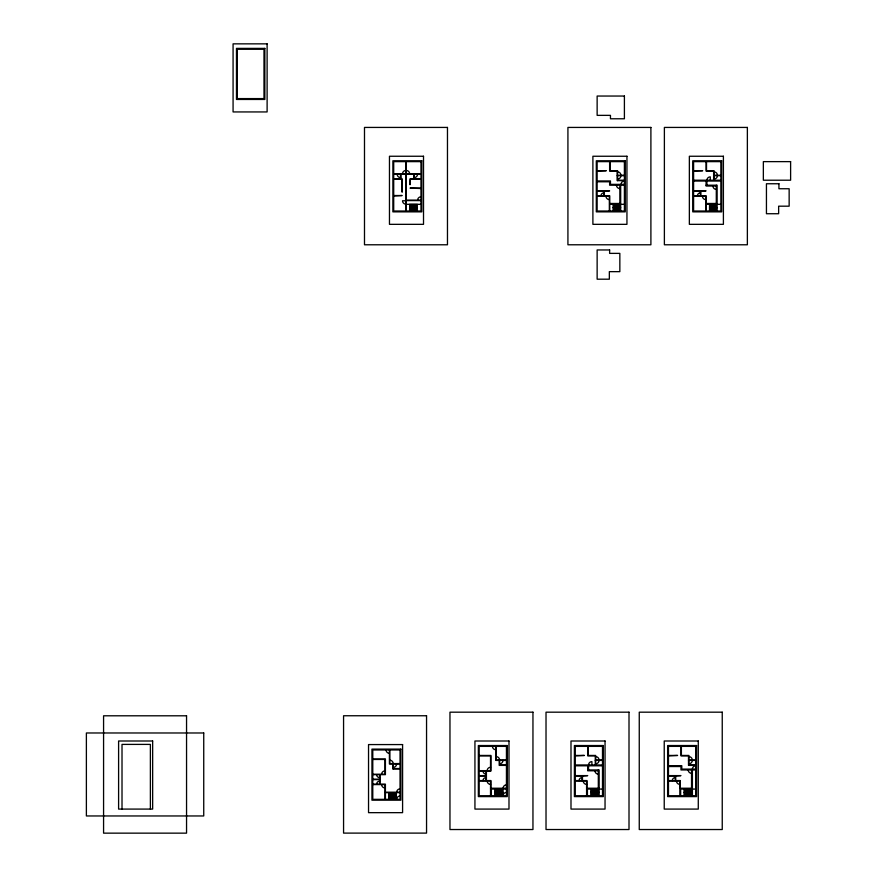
<?xml version="1.0" encoding="UTF-8"?>
<svg xmlns="http://www.w3.org/2000/svg" width="877" height="877" viewBox="0 0 877 877"><rect width="100%" height="100%" fill="white"/><g stroke="black" fill="none" stroke-linecap="round" stroke-linejoin="round"><path stroke-width="1.32" d="M392.94 797.39L391.833 797.675L392.94 797.949M597.138 170.708L606.27 170.708L597.138 171.136M693.597 170.708L702.729 170.708L693.597 171.136M393.707 173.821L405.865 173.821M406.292 173.821L420.971 173.821M393.707 174.249L405.865 174.249M406.292 174.249L420.971 174.249M624.402 175.247L617.594 175.247L617.594 170.708L610.052 170.708L610.052 161.631M720.861 175.247L714.053 175.247L714.053 170.708L706.511 170.708L706.511 161.631M617.167 175.674L624.402 175.674M713.626 175.674L720.861 175.674M393.707 178.798L400.515 178.798L400.515 174.249M400.942 178.798L402.137 178.798L402.137 192.184L401.71 179.226L393.707 179.226M413.736 178.798L410.019 178.798L410.019 184.74L410.447 179.226L420.971 179.226M420.971 178.798L414.163 178.798L414.163 174.249M617.594 180.213L624.402 180.213M693.597 180.213L720.861 180.213M624.402 180.64L617.167 180.64L617.167 171.136L609.625 171.136L609.625 161.631M597.138 180.947L610.458 180.947L610.458 184.367L624.402 184.367M693.597 181.046L720.861 181.046M597.138 181.78L609.625 181.78L609.625 185.2L624.402 185.2M706.084 185.2L717.134 185.2L717.134 211.017M716.301 186.034L706.084 186.034L706.084 181.046M420.971 188.095L410.019 188.095L420.971 188.522M597.138 190.857L609.625 190.857L604.374 191.285M693.597 190.857L706.084 190.857L700.833 191.285M597.138 191.285L603.946 191.285M693.597 191.285L700.405 191.285M393.707 195.527L402.137 195.527L393.707 195.966M597.138 195.834L609.767 195.834L609.767 211.017M693.597 195.834L706.226 195.834L706.226 211.017M597.138 196.262L609.34 196.262L609.34 211.017M693.597 196.262L705.799 196.262L705.799 211.017M406.292 200.164L420.971 200.164M406.292 200.592L420.971 200.592M405.865 200.778L402.51 200.778A3.355 3.355 0 0 0 405.865 204.133M609.767 203.475L619.842 203.475M706.226 203.475L716.301 203.475M406.292 204.319L420.971 204.319M609.767 204.319L624.402 204.319M706.226 204.319L720.861 204.319M409.647 207.663L417.244 207.663M613.078 207.663L620.675 207.663M709.537 207.663L717.134 207.663M479.182 755.448L490.956 755.448L490.956 771.069L479.182 771.069M575.235 755.448L584.367 755.448L575.235 755.886M668.471 755.448L677.603 755.448L668.471 755.886M479.182 755.886L490.528 755.886L490.528 770.642L479.182 770.642M372.78 759.033L385.409 759.033L385.409 774.654L372.78 774.654M372.78 759.46L385.409 759.46M506.446 759.997L496.229 759.997L496.229 746.371M602.499 759.997L595.691 759.997L595.691 755.448L588.149 755.448L588.149 746.371M695.735 759.997L688.927 759.997L688.927 755.448L681.385 755.448L681.385 746.371M506.446 760.425L495.801 760.425L495.801 746.371M595.264 760.425L602.499 760.425M688.5 760.425L695.735 760.425M400.044 763.571L389.837 763.571L389.837 749.956M400.044 763.999L389.41 763.999L389.41 749.956M499.638 764.963L506.446 764.963M575.235 764.963L602.499 764.963M688.927 764.963L695.735 764.963M506.446 765.391L499.21 765.391L499.21 760.425M695.735 765.391L688.5 765.391L688.5 755.886L680.958 755.886L680.958 746.371M668.471 765.698L681.791 765.698L681.791 769.107L695.735 769.107M575.235 765.796L602.499 765.796M668.471 766.531L680.958 766.531L680.958 769.951L695.735 769.951M393.236 768.537L400.044 768.537M400.044 768.965L392.808 768.965L392.808 763.999M587.722 769.951L599.155 769.951L599.155 795.768M598.311 770.784L587.722 770.784L587.722 765.796M372.78 774.227L384.981 774.227L384.981 759.46M479.182 775.608L485.99 775.608M575.235 775.608L587.722 775.608L582.481 776.035M668.471 775.608L680.958 775.608L675.718 776.035M479.182 776.035L485.99 776.035M575.235 776.035L582.043 776.035M668.471 776.035L675.279 776.035M372.78 779.193L379.598 779.193M372.78 779.62L379.598 779.62M479.182 780.574L490.956 780.574L490.956 788.226M575.235 780.574L587.009 780.574L587.009 788.226M668.471 780.574L680.245 780.574L680.245 788.226M479.182 781.001L490.528 781.001L490.528 795.768M575.235 781.001L586.581 781.001L586.581 795.768M668.471 781.001L679.818 781.001L679.818 795.768M372.78 784.159L385.409 784.159L385.409 799.342M372.78 784.586L384.981 784.586L384.981 799.342M490.528 788.226L506.446 788.226M586.581 788.226L599.155 788.226M679.818 788.226L692.391 788.226M506.446 789.07L491.361 789.07L491.361 795.768M602.499 789.07L587.426 789.07L587.426 795.768M695.735 789.07L680.662 789.07L680.662 795.768M385.409 792.216L400.044 792.216M494.716 792.413L503.091 792.413M590.769 792.413L599.155 792.413M684.005 792.413L692.391 792.413M385.409 792.644L400.044 792.644M388.719 795.998L396.327 795.998M392.94 797.675L396.327 797.675M716.301 185.2L716.29 211.017M715.446 204.319L715.446 211.017M714.602 204.319L714.602 211.017M714.053 175.674L714.053 180.213M713.626 180.213L713.626 171.136L706.084 171.136L706.084 161.631M713.757 204.319L713.757 211.017M712.913 204.319L712.913 211.017M712.069 204.319L712.069 211.017M711.225 204.319L711.225 211.017M710.381 204.319L710.381 211.017M710.271 180.213L710.271 176.858A3.355 3.355 0 0 0 706.917 180.213M709.537 204.319L709.537 211.017M706.917 181.046L706.917 185.2M700.833 190.857L700.833 195.834M700.405 190.857L700.405 195.834M692.391 769.951L692.391 795.768M691.547 769.951L691.547 788.226M691.46 789.07L691.46 795.768M690.528 789.07L690.528 795.768M689.596 789.07L689.596 795.768M688.927 760.425L688.927 765.391M688.664 789.07L688.664 795.768M687.732 789.07L687.732 795.768M686.801 789.07L686.801 795.768M685.869 789.07L685.869 795.768M684.937 789.07L684.937 795.768M684.005 789.07L684.005 795.768M675.718 775.608L675.718 780.574M675.279 775.608L675.279 780.574M620.675 185.2L620.675 211.017M619.842 185.2L619.831 211.017M618.987 204.319L618.987 211.017M618.142 204.319L618.142 211.017M617.594 175.674L617.594 180.64M617.298 204.319L617.298 211.017M616.454 204.319L616.454 211.017M615.61 204.319L615.61 211.017M614.766 204.319L614.766 211.017M613.922 204.319L613.922 211.017M613.078 204.319L613.078 211.017M604.374 190.857L604.374 195.834M603.946 190.857L603.946 195.834M598.311 769.951L598.311 788.226M598.224 789.07L598.224 795.768M597.292 789.07L597.292 795.768M596.36 789.07L596.36 795.768M595.691 760.425L595.691 764.963M595.428 789.07L595.428 795.768M595.264 764.963L595.264 755.886L587.722 755.886L587.722 746.371M594.496 789.07L594.496 795.768M593.565 789.07L593.565 795.768M592.633 789.07L592.633 795.768M591.909 764.963L591.909 761.609A3.355 3.355 0 0 0 588.555 764.963M591.701 789.07L591.701 795.768M590.769 789.07L590.769 795.768M588.555 765.796L588.555 769.951M582.481 775.608L582.481 780.574M582.043 775.608L582.043 780.574M503.091 789.07L503.091 795.768A3.355 3.355 0 0 1 506.446 792.413M502.159 789.07L502.159 795.768M501.227 789.07L501.227 795.768M500.307 789.07L500.307 795.768M499.638 760.425L499.638 765.391M499.375 789.07L499.375 795.768M498.443 789.07L498.443 795.768M497.511 789.07L497.511 795.768M496.579 789.07L496.579 795.768M495.648 789.07L495.648 795.768M494.716 789.07L494.716 795.768M486.417 771.069L486.417 780.574M485.99 771.069L485.99 780.574M417.244 204.319L417.244 211.017M416.4 204.319L416.4 211.017M415.555 204.319L415.555 211.017M414.711 204.319L414.711 211.017M413.867 204.319L413.867 211.017M413.736 174.249L413.736 179.226M413.023 204.319L413.023 211.017M412.179 204.319L412.179 211.017M411.335 204.319L411.335 211.017M410.491 204.319L410.491 211.017M409.647 204.319L409.647 211.017M406.292 161.631L406.292 211.017M405.865 161.631L405.865 211.017M400.942 174.249L400.942 179.226M396.327 792.644L396.327 799.342M395.483 792.644L395.483 799.342M394.639 792.644L394.639 799.342M393.784 792.644L393.784 799.342M393.236 763.999L393.236 768.965M392.94 792.644L392.94 799.342M392.096 792.644L392.096 799.342M391.252 792.644L391.252 799.342M390.408 792.644L390.408 799.342M389.563 792.644L389.563 799.342M388.719 792.644L388.719 799.342M380.026 774.654L380.026 784.159M379.598 774.654L379.598 784.159M150.384 809.087L150.384 744.398L122.013 744.398L122.013 809.087M376.617 784.159A2.982 2.982 0 0 1 379.598 781.177M396.7 799.342A3.355 3.355 0 0 1 400.044 795.998M396.59 763.999A3.355 3.355 0 0 1 393.236 767.353M389.837 760.216A3.355 3.355 0 0 1 393.181 763.571M379.598 777.625A2.982 2.982 0 0 1 376.617 774.654M389.41 753.299A3.355 3.355 0 0 1 386.055 749.956M384.981 787.941A3.355 3.355 0 0 1 381.638 784.586M381.638 774.227A3.355 3.355 0 0 1 384.981 770.872M396.7 792.216A3.355 3.355 0 0 1 400.044 788.861M692.391 769.107A3.355 3.355 0 0 1 695.735 765.764M692.282 760.425A3.355 3.355 0 0 1 688.927 763.768M688.927 756.643A3.355 3.355 0 0 1 692.282 759.997M672.308 780.574A2.982 2.982 0 0 1 675.279 777.603M679.818 784.356A3.355 3.355 0 0 1 676.474 781.001M691.547 773.295A3.355 3.355 0 0 1 688.204 769.951M485.99 774.051A2.982 2.982 0 0 1 483.008 771.069M483.008 780.574A2.982 2.982 0 0 1 485.99 777.603M495.801 749.725A3.355 3.355 0 0 1 492.457 746.371M496.229 756.643A3.355 3.355 0 0 1 499.583 759.997M502.992 760.425A3.355 3.355 0 0 1 499.638 763.768M503.091 788.226A3.355 3.355 0 0 1 506.446 784.871M490.528 784.356A3.355 3.355 0 0 1 487.173 781.001M487.173 770.642A3.355 3.355 0 0 1 490.528 767.287M586.581 784.356A3.355 3.355 0 0 1 583.238 781.001M598.311 774.139A3.355 3.355 0 0 1 594.968 770.784M599.046 760.425A3.355 3.355 0 0 1 595.691 763.768M595.691 756.643A3.355 3.355 0 0 1 599.046 759.997M579.072 780.574A2.982 2.982 0 0 1 582.043 777.603M417.616 200.164A3.355 3.355 0 0 1 420.971 196.81M402.51 173.821A3.355 3.355 0 0 1 405.865 170.478M400.515 177.603A3.355 3.355 0 0 1 397.16 174.249M417.518 174.249A3.355 3.355 0 0 1 414.163 177.603M406.292 170.478A3.355 3.355 0 0 1 409.647 173.821M600.964 195.834A2.982 2.982 0 0 1 603.946 192.852M609.34 199.605A3.355 3.355 0 0 1 605.985 196.262M617.594 171.892A3.355 3.355 0 0 1 620.938 175.247M620.938 175.674A3.355 3.355 0 0 1 617.594 179.029M621.048 184.367A3.355 3.355 0 0 1 624.402 181.013M619.842 188.555A3.355 3.355 0 0 1 616.487 185.2M705.799 199.605A3.355 3.355 0 0 1 702.444 196.262M717.408 175.674A3.355 3.355 0 0 1 714.053 179.029M714.053 171.892A3.355 3.355 0 0 1 717.408 175.247M697.423 195.834A2.982 2.982 0 0 1 700.405 192.852M716.301 189.388A3.355 3.355 0 0 1 712.946 186.034M267.112 43.85L233.074 43.85L233.074 111.938L267.112 111.938L267.112 43.85M264.843 48.388L236.472 48.388L236.472 99.452L264.843 99.452L264.843 48.388M263.988 49.244L237.338 49.244L237.338 98.597L263.988 98.597L263.988 49.244M624.402 96.042L597.138 96.042L597.138 115.358L610.458 115.358L610.458 118.779L624.402 118.779L624.402 96.042M447.467 127.428L364.492 127.428L364.492 244.782L447.467 244.782L447.467 127.428M650.898 127.428L567.923 127.428L567.923 244.782L650.898 244.782L650.898 127.428M747.368 127.428L664.382 127.428L664.382 244.782L747.368 244.782L747.368 127.428M423.514 156.249L389.465 156.249L389.465 224.337L423.514 224.337L423.514 156.249M626.945 156.249L592.896 156.249L592.896 224.337L626.945 224.337L626.945 156.249M723.404 156.249L689.355 156.249L689.355 224.337L723.404 224.337L723.404 156.249M421.804 160.787L392.874 160.787L392.874 211.861L421.804 211.861L421.804 160.787M625.235 160.787L596.305 160.787L596.305 211.861L625.235 211.861L625.235 160.787M721.694 160.787L692.764 160.787L692.764 211.861L721.694 211.861L721.694 160.787M420.971 161.631L393.707 161.631L393.707 211.017L420.971 211.017L420.971 161.631M624.402 161.631L597.138 161.631L597.138 211.017L624.402 211.017L624.402 161.631M720.861 161.631L693.597 161.631L693.597 211.017L720.861 211.017L720.861 161.631M790.615 161.631L763.352 161.631L763.352 180.213L790.615 180.213L790.615 161.631M778.929 183.753L766.443 183.753L766.443 213.725L778.644 213.725L778.644 206.183L789.147 206.183L789.147 188.741L778.929 188.741L778.929 183.753M609.625 249.956L597.138 249.956L597.138 279.193L609.34 279.193L609.34 271.651L619.842 271.651L619.842 253.376L609.625 253.376L609.625 249.956M532.953 712.179L449.967 712.179L449.967 829.532L532.953 829.532L532.953 712.179M629.006 712.179L546.02 712.179L546.02 829.532L629.006 829.532L629.006 712.179M722.242 712.179L639.256 712.179L639.256 829.532L722.242 829.532L722.242 712.179M186.549 715.796L103.574 715.796L103.574 833.15L186.549 833.15L186.549 715.796M426.551 715.753L343.565 715.753L343.565 833.106L426.551 833.106L426.551 715.753M203.738 732.986L86.384 732.975L86.384 815.961L203.738 815.961L203.738 732.975M152.653 740.999L118.603 740.999L118.603 809.087L152.653 809.087L152.653 740.999M508.989 740.999L474.939 740.999L474.939 809.087L508.989 809.087L508.989 740.999M605.042 740.999L570.993 740.999L570.993 809.087L605.042 809.087L605.042 740.999M698.278 740.999L664.229 740.999L664.229 809.087L698.278 809.087L698.278 740.999M402.587 744.573L368.537 744.573L368.537 812.661L402.587 812.661L402.587 744.573M507.279 745.538L478.349 745.538L478.349 796.601L507.279 796.601L507.279 745.538M603.343 745.538L574.402 745.538L574.402 796.601L603.343 796.601L603.343 745.538M696.579 745.538L667.638 745.538L667.638 796.601L696.579 796.601L696.579 745.538M506.446 746.371L479.182 746.371L479.182 795.768L506.446 795.768L506.446 746.371M602.499 746.371L575.235 746.371L575.235 795.768L602.499 795.768L602.499 746.371M695.735 746.371L668.471 746.371L668.471 795.768L695.735 795.768L695.735 746.371M400.888 749.111L371.947 749.111L371.947 800.186L400.888 800.186L400.888 749.111M400.044 749.956L372.78 749.956L372.78 799.342L400.044 799.342L400.044 749.956"/></g></svg>
